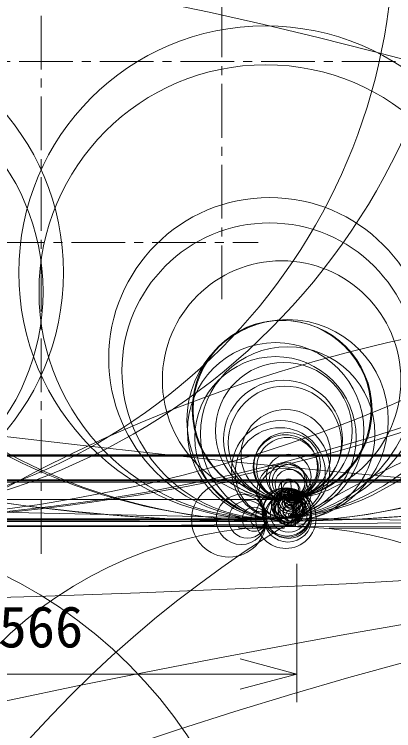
# Model space of a CAD drawing. Units: millimetres, scale not verified. Extents: x -2348 to 2295, y -968 to 4638.
# Drawn here: x -17.63 to -0.83, y -14.24 to 17.46 of the extents above; entities that cross this region are included whole.
import ezdxf
from ezdxf.enums import TextEntityAlignment as Align

# ---------------------------------------------------------------- set-up
doc = ezdxf.new("R2010")
doc.units = ezdxf.units.MM
doc.header["$LTSCALE"] = 0.125
doc.linetypes.add('USER1', pattern=[28.575, 19.05, -3.175, 3.175, -3.175])
for name, color, linetype, lineweight in [('0-0_0', 7, 'Continuous', 18), ('0-5_SUNPO', 7, 'Continuous', 18), ('0-6_GAIKEI', 1, 'Continuous', 18)]:
    doc.layers.add(name, color=color, linetype=linetype, lineweight=lineweight)
doc.styles.add('ＭＳ ゴシック', font='')
doc.styles.get('ＭＳ ゴシック').set_extended_font_data('MS Gothic')

# ---------------------------------------------------------------- blocks, each defined once
blk = doc.blocks.new('D3')
at = {"layer": '0-5_SUNPO'}
blk.add_line((189.811, 308.2251), (221.0766, 308.2251), dxfattribs=at)
blk = doc.blocks.new('_Open30')
at = {"layer": '0-0_0'}
blk.add_line((0, 0), (-1, 0), dxfattribs=at)
blk.add_lwpolyline([(-1, 0.26795), (0, 0), (-1, -0.26795)], dxfattribs=at)
blk = doc.blocks.new('D1')
at = {"layer": '0-5_SUNPO'}
for p, q in [((165.7273, 306.6372), (165.7273, 300.5148)), ((188.3748, 306.6372), (188.3748, 300.5148)), ((168.2273, 301.7648), (185.8748, 301.7648))]:
    blk.add_line(p, q, dxfattribs=at)
at = {"layer": '0-5_SUNPO', "xscale": 2.5, "yscale": 2.5, "rotation": 180}
blk.add_blockref('_Open30', (165.7273, 301.7648), dxfattribs=at)
at = {"layer": '0-5_SUNPO', "xscale": 2.5, "yscale": 2.5}
blk.add_blockref('_Open30', (188.3748, 301.7648), dxfattribs=at)
at = {"layer": '0-5_SUNPO', "style": 'ＭＳ ゴシック'}
blk.add_text('566', height=1.833, dxfattribs=at).set_placement((175.176, 302.3898), align=Align.BOTTOM_LEFT)

msp = doc.modelspace()

# ---------------------------------------------------------------- linework, layer by layer
at = {"layer": '0-6_GAIKEI', "color": 9, "linetype": 'USER1'}
for p, q in [((-16.4466, -6.4139), (-16.4466, 35.0801)), ((-8.4466, 4.8512), (-8.4466, 25.748)), ((-49.5671, 15.3683), (16.6992, 15.3683)), ((-25.814, 7.3683), (-6.8343, 7.3683))]:
    msp.add_line(p, q, dxfattribs=at)
at = {"layer": '0-6_GAIKEI'}
for p, q in [((14.4899, -2.1003), (-47.3832, -2.1003)), ((14.4616, -2.072), (-47.3549, -2.072)), ((14.4334, -2.0437), (-47.3266, -2.0437)), ((15.5334, -3.1471), (-48.4266, -3.1471)), ((15.5334, -3.1754), (-48.4266, -3.1754)), ((15.5334, -3.232), (-48.4266, -3.232)), ((-5.7946, -4.0078), (-5.7946, -3.2437)), ((-5.3489, -3.9492), (-5.3859, -3.2437)), ((-5.2401, -3.8027), (-5.2325, -3.9491)), ((-5.2114, -3.8992), (-5.2284, -3.5751)), ((-5.7946, -4.0077), (-27.0986, -4.0077)), ((-5.7946, -4.0078), (-27.0986, -4.0078)), ((-5.3536, -4.7394), (-5.2132, -3.9281)), ((-5.3534, -3.8635), (-5.347, -3.9845)), ((-5.3489, -3.9492), (-5.347, -3.9845)), ((-5.3334, -3.8823), (-5.3282, -3.9817)), ((-5.3137, -4.7771), (-5.1732, -3.9657)), ((-5.2888, -3.8823), (-5.2841, -3.9732)), ((-5.2692, -3.8662), (-5.2598, -3.8187)), ((-5.2692, -3.8662), (-5.2639, -3.9676)), ((-5.2598, -3.8187), (-5.2522, -3.9629)), ((-6.4725, -4.895), (-6.4684, -4.9754)), ((-6.4697, -5.1825), (-6.4694, -4.9872)), ((-5.3739, -5.1825), (-5.3631, -4.9768)), ((-5.3141, -4.9721), (-5.1357, -4.879)), ((-5.3137, -4.7771), (-5.3043, -4.9615)), ((-5.3043, -4.9615), (-5.1259, -4.8684))]:
    msp.add_line(p, q, dxfattribs=at)
at = {"layer": '0-6_GAIKEI', "color": 7}
for p, q in [((15.5334, -3.2437), (-48.4266, -3.2437)), ((-5.189, -3.6082), (-5.1891, -3.6072)), ((-5.189, -3.6083), (-5.1885, -3.6126)), ((-5.1715, -3.9369), (-5.1885, -3.6126)), ((-5.1732, -3.9657), (-5.1259, -4.8684)), ((-5.1714, -3.9381), (-5.1715, -3.9369)), ((-5.1715, -3.9369), (-5.1228, -4.865)), ((-16.4466, -4.9094), (-16.4466, -4.8717)), ((-16.4466, -5.209), (-16.4466, -4.977)), ((-5.1931, -5.1825), (-5.1784, -4.9012)), ((-5.1754, -4.8997), (-5.1902, -5.1825)), ((-5.19, -5.1825), (-5.1752, -4.8996)), ((-5.1851, -5.1825), (-5.1702, -4.897)), ((-5.1851, -5.1825), (-5.1702, -4.897)), ((-6.4705, -5.209), (-26.4227, -5.209)), ((-17.0576, -5.2087), (-17.0811, -5.2087)), ((-15.8121, -5.2087), (-15.8355, -5.2087)), ((-7.6866, -5.209), (-7.6866, -5.2771)), ((-5.6866, -5.2771), (-7.6866, -5.2771)), ((-7.0866, -5.209), (-7.0866, -5.2771)), ((-5.4303, -5.2089), (-6.4703, -5.2088)), ((-6.2866, -5.2088), (-6.2866, -5.2771)), ((-5.6866, -5.2771), (-5.6866, -5.2088)), ((-5.221, -5.209), (-5.4018, -5.209)), ((-5.2131, -5.209), (-5.218, -5.209)), ((-5.2155, -5.2089), (-5.2111, -5.2081)), ((-5.2133, -5.2086), (-5.2121, -5.2084)), ((-5.19, -5.1825), (-5.1931, -5.1825)), ((-5.1851, -5.1825), (-5.19, -5.1825))]:
    msp.add_line(p, q, dxfattribs=at)
at = {"layer": '0-6_GAIKEI'}
for points in [[(14.4451, -2.0554), (-47.3384, -2.0554), (-47.3549, -2.072)], [(-5.1931, -5.1825), (-27.5193, -5.1825), (-27.5301, -4.9768)]]:
    msp.add_lwpolyline(points, dxfattribs=at)
at = {"layer": '0-6_GAIKEI', "color": 7}
msp.add_lwpolyline([(-5.2108, -5.2089), (-5.2075, -5.2084), (-5.206, -5.2081)], dxfattribs=at)
for centre, radius in [((-26.6875, 2316.3776), 2321.5862), ((34.88, 2215.9515), 2221.1601), ((-6.2025, 1986.1509), 1991.3595), ((-39.6484, 704.8565), 713.5265), ((48.5781, 545.9846), 551.1933), ((56.7658, -95.7604), 92.7648), ((-5.6073, -4.8374), 1.3391), ((-5.568, -4.5936), 1.0913), ((-5.554, -4.5661), 1.0626), ((-5.4867, -4.2677), 0.7567), ((-5.4922, -4.251), 0.7405), ((-5.4474, -4.0733), 0.5572), ((-5.2195, -4.4749), 0.734), ((-5.4243, -4.0283), 0.5093), ((-5.3919, -3.8825), 0.3585), ((-5.3635, -3.8394), 0.3109), ((-5.3419, -3.7432), 0.2105), ((-5.3271, -3.7477), 0.2122), ((-5.3192, -3.9437), 0.1479), ((-5.3145, -3.9419), 0.1433), ((-5.2965, -3.6837), 0.1413), ((-5.3067, -3.6637), 0.1235), ((-5.2826, -3.6212), 0.0747), ((-5.2674, -3.6388), 0.0877), ((-5.2511, -3.6219), 0.0644), ((-5.2636, -3.5941), 0.0416), ((-5.2439, -3.6179), 0.0557), ((-5.2416, -3.6162), 0.0533), ((-5.2306, -3.6339), 0.0589), ((-5.2282, -3.615), 0.0399), ((-5.2463, -3.578), 0.0182), ((-5.2457, -3.5775), 0.0174), ((-5.2258, -3.6081), 0.0326), ((-5.2423, -3.5762), 0.0138), ((-5.2224, -3.6132), 0.0337), ((-5.2286, -3.5996), 0.0245), ((-5.2817, -3.9444), 0.1104), ((-5.2777, -3.9476), 0.1061), ((-5.1508, -4.8504), 0.0323), ((-5.1459, -4.8591), 0.0224), ((-5.146, -4.8633), 0.02), ((-5.1427, -4.8632), 0.0171), ((-5.1406, -4.8649), 0.0144), ((-5.1391, -4.8655), 0.0129), ((-5.1281, -4.8627), 0.00607), ((-5.1281, -4.8636), 0.00551), ((-5.1276, -4.8634), 0.00526), ((-5.1271, -4.8639), 0.00445), ((-5.1273, -4.8645), 0.00409), ((-5.1266, -4.8645), 0.00374), ((-27.3306, -26.1249), 20.9167), ((-5.5593, -23.4351), 18.2269)]:
    msp.add_circle(centre, radius, dxfattribs=at)
at = {"layer": '0-6_GAIKEI'}
for centre, radius in [((-26.4128, 81.6596), 86.6466), ((-26.421, 77.7614), 82.7368), ((-6.4722, 77.7614), 82.7368), ((-6.471, 76.4741), 81.4611), ((-26.5206, 60.745), 65.7318), ((-26.8783, 24.159), 29.144), ((-26.9225, 21.1115), 26.0846), ((-5.9707, 21.1115), 26.0846), ((-5.9674, 20.1154), 25.1002), ((-51.6509, -177.438), 199.5555), ((-26.3813, 6.0335), 10.9285), ((-6.5116, 6.0276), 10.9226), ((-26.3995, 5.1849), 10.0422), ((-6.4937, 5.1849), 10.0422), ((-6.3288, 2.2296), 7.1203), ((-6.3228, 1.6872), 6.5404), ((-5.7942, 1.2725), 5.2803), ((14.0716, -62.4892), 67.1452), ((-5.5306, -0.509), 4.4596), ((-5.7917, -0.0378), 3.9579), ((-5.7525, -0.0455), 3.9617), ((-6.0579, -0.9735), 3.9058), ((21.6965, -49.4723), 52.0596), ((-5.5252, -1.1153), 3.8649), ((-6.065, -1.2661), 3.5758), ((-5.6972, -0.9752), 3.0304), ((-5.7302, -1.3636), 2.6306), ((-5.6518, -1.4993), 2.5044), ((-5.606, -2.018), 1.9836), ((-5.8381, -2.6925), 2.1728), ((-5.8566, -2.832), 1.9962), ((-5.6278, -2.5693), 1.4206), ((-5.5472, -2.5245), 1.4739), ((-5.5355, -2.6312), 1.3664), ((-5.483, -3.0038), 0.99), ((82.4435, -485.1361), 482.6811), ((-5.6783, -3.6444), 1.2076), ((-5.5476, -3.1822), 0.8025), ((-5.4443, -3.2235), 0.7674), ((-5.7013, -3.7174), 1.0972), ((-5.428, -3.3343), 0.655), ((-5.4854, -3.5423), 0.437), ((-8.1284, -4.9029), 1.6559), ((-5.374, -3.5967), 0.3871), ((-5.3702, -3.5945), 0.389), ((55.6794, -217.4671), 213.6773), ((-7.5842, -4.898), 1.1117), ((-5.5175, -4.8349), 1.0605), ((-5.4853, -4.7479), 0.9884), ((-5.5459, -4.2325), 0.6047), ((-5.4576, -4.4682), 0.689), ((-5.5756, -4.2489), 0.551), ((-5.41, -4.3117), 0.5457), ((-5.3932, -4.1588), 0.373), ((-5.3568, -4.0781), 0.3061), ((-5.4347, -3.7593), 0.2142), ((-5.3485, -3.9932), 0.2014), ((-5.3253, -3.7845), 0.1931), ((-5.3259, -3.9684), 0.1922), ((-5.3597, -3.9061), 0.1485), ((-5.3528, -3.9045), 0.1416), ((-5.3986, -3.874), 0.094), ((-5.3148, -3.7988), 0.1774), ((-5.3285, -3.9343), 0.1392), ((-5.3263, -3.9066), 0.1151), ((-5.3192, -3.9098), 0.1076), ((-5.2987, -3.8619), 0.1113), ((-5.2971, -3.8881), 0.1069), ((-5.289, -3.8692), 0.1024), ((-5.296, -3.8557), 0.0541), ((-5.2765, -3.84), 0.0546), ((-5.2555, -3.8061), 0.0157), ((-5.2386, -3.8315), 0.0289), ((-5.2512, -3.8053), 0.0116), ((-5.2378, -3.8255), 0.0237), ((-5.2318, -3.8259), 0.0288), ((-5.2405, -3.8227), 0.0198), ((-5.2429, -3.8205), 0.0165), ((-5.2417, -3.8198), 0.0168), ((-5.2492, -3.8033), 0.00884), ((-5.24, -3.8139), 0.0112), ((-7.3049, -4.893), 0.8324), ((-5.4761, -4.6466), 0.8179), ((-5.4683, -4.4832), 0.6363), ((-5.4439, -4.447), 0.6157), ((-5.3592, -4.4584), 0.5065), ((-5.3968, -4.1394), 0.2852), ((-5.3788, -4.1324), 0.2944), ((-5.3586, -4.0595), 0.2188), ((-5.3624, -4.0245), 0.1653), ((-5.3954, -3.9726), 0.1125), ((-5.3826, -3.9573), 0.0931), ((-5.3446, -3.9611), 0.0998), ((-5.3301, -3.9548), 0.1109), ((-5.3402, -3.9581), 0.0952), ((-5.3688, -3.924), 0.0571), ((-5.3667, -3.9128), 0.0459), ((-5.3719, -3.9303), 0.0316), ((-5.3306, -3.9332), 0.0686), ((-5.3151, -3.9257), 0.0781), ((-5.3601, -3.9456), 0.0124), ((-5.3491, -3.8933), 0.0207), ((-5.3556, -3.9491), 0.00675), ((-5.3317, -3.8526), 0.0298), ((-5.3472, -3.8861), 0.0143), ((-5.3326, -3.8565), 0.0258), ((-5.3307, -3.8597), 0.0238), ((-5.3435, -3.885), 0.0106), ((-5.3236, -3.8603), 0.03), ((-5.3417, -3.8627), 0.0117), ((-5.3369, -3.8642), 0.0161), ((-5.3354, -3.8658), 0.0161), ((-5.3418, -3.8832), 0.0082), ((-5.3408, -3.8841), 0.00761), ((-5.3332, -3.8711), 0.0112), ((-5.297, -3.8589), 0.0287), ((-5.3033, -3.8899), 0.0175), ((-5.3045, -3.8866), 0.0162), ((-5.2929, -3.8569), 0.0266), ((-5.2903, -3.8535), 0.0288), ((-5.2983, -3.8834), 0.00925), ((-5.2876, -3.8661), 0.0159), ((-5.2853, -3.8707), 0.0167), ((-5.2854, -3.8645), 0.0159), ((-5.289, -3.8709), 0.0114), ((-5.2834, -3.8731), 0.0168), ((-5.2603, -3.9274), 0.0375), ((-5.2317, -4.0216), 0.062), ((-5.2799, -3.8639), 0.0109), ((-5.2742, -3.822), 0.0148), ((-5.2789, -3.8673), 0.0094), ((-5.2699, -3.8205), 0.0103), ((-5.2685, -3.8193), 0.00852), ((-5.2457, -3.9447), 0.0149), ((-5.2435, -3.8224), 0.0167), ((-5.2553, -3.9592), 0.0047), ((-5.2517, -3.963), 0.00047), ((-5.2419, -3.9488), 0.0094), ((-7.0081, -4.8849), 0.5354), ((-5.4856, -4.5337), 0.2524), ((-5.4509, -4.5499), 0.2734), ((-6.8214, -4.8799), 0.3487), ((-5.3555, -4.714), 0.2622), ((-5.4132, -4.6887), 0.0813), ((-5.3688, -4.7323), 0.0734), ((-5.371, -4.782), 0.0575), ((-5.3555, -4.7972), 0.0579), ((-5.3806, -4.7318), 0.028), ((-5.3536, -4.7794), 0.0399), ((-5.3727, -4.7358), 0.0192), ((-5.3525, -4.7793), 0.0389), ((-5.3517, -4.7727), 0.033), ((-5.3539, -4.7674), 0.028), ((-5.3467, -4.7769), 0.0327), ((-5.3414, -4.7788), 0.0278), ((-5.3366, -4.7707), 0.0238), ((-6.5417, -4.8646), 0.0685), ((-6.5043, -4.8624), 0.0311), ((-5.3144, -4.9262), 0.0367), ((-5.3244, -4.9496), 0.0245), ((-5.3304, -4.7742), 0.0166)]:
    msp.add_circle(centre, radius, dxfattribs=at)
for centre, radius, start, end in [((-16.4473, 30269.1516), 30274.1405, 269.98112, 270), ((-16.4471, 3449.3928), 3454.3021, 269.83457, 270.00001), ((-16.4474, 3448.4279), 3453.2996, 269.83455, 270.00001), ((-16.4461, 3449.3928), 3454.3021, 269.99999, 270.16543), ((-16.4458, 3448.4279), 3453.2996, 269.99999, 270.16545), ((-16.4459, 30269.1516), 30274.1405, 270, 270.01888)]:
    msp.add_arc(centre, radius, start, end, dxfattribs=at)
at = {"layer": '0-6_GAIKEI', "color": 7}
for centre, start, end in [((-5.218, -5.181), 269.99998, 289.16876), ((-5.2131, -5.181), 270, 356.99998), ((-5.218, -5.181), 282.17317, 356.99404), ((-5.2131, -5.181), 279.79995, 357.47193), ((-5.218, -5.181), 346.38548, 357)]:
    msp.add_arc(centre, 0.028, start, end, dxfattribs=at)
at = {"layer": '0-6_GAIKEI'}
for centre, major_axis, ratio, start_param, end_param in [((-5.2325, -3.969), (-0.02, -0.001), 0.994652, 5.9060251, 6.0356919), ((-5.2325, -3.969), (-0.02, -0.001), 0.994652, 4.6602296, 5.9060251), ((-5.2132, -3.9678), (0.0394, -0.0068), 0.994508, 0.225033, 1.7413368), ((-5.2114, -3.939), (0.0399, 0.0021), 0.994652, 0, 1.5187159), ((-16.4466, -0.6981), (-359.9855, 0), 0.011886, 1.5430744, 1.5985182), ((-6.4679, -4.9752), (0, 0.012), 0.027721, 3.2292548, 3.3019277), ((-6.4679, -4.9752), (0, 0.012), 0.027721, 3.1297034, 3.2292548), ((-6.4679, -4.9752), (0, 0.012), 0.027721, 3.3019277, 4.7004987), ((-5.3196, -4.9615), (-0.0056, 0.0106), 0.99967, 3.1397264, 3.3106842), ((-5.3196, -4.9615), (-0.0056, 0.0106), 0.99967, 3.3106842, 4.1647584), ((-6.4705, -5.181), (0, 0.028), 0.02772, 3.3158691, 4.6600291), ((-5.4018, -5.181), (0, 0.028), 0.999734, 3.2243849, 4.6600291)]:
    msp.add_ellipse(centre, major_axis=major_axis, ratio=ratio, start_param=start_param, end_param=end_param, dxfattribs=at)
at = {"layer": '0-6_GAIKEI', "color": 7}
for centre, major_axis, ratio, start_param, end_param in [((-5.1413, -4.8684), (-0.0056, 0.0106), 0.99967, 3.1415927, 4.0776833), ((-6.4705, -5.181), (0, 0.028), 0.02772, 3.1415927, 3.2466773), ((-6.4705, -5.181), (0, 0.028), 0.02772, 3.2466773, 3.3158691), ((-5.221, -5.181), (0, 0.028), 0.999734, 3.1415927, 3.2239286), ((-5.221, -5.181), (0, 0.028), 0.999734, 3.2239286, 4.6600291)]:
    msp.add_ellipse(centre, major_axis=major_axis, ratio=ratio, start_param=start_param, end_param=end_param, dxfattribs=at)

# ---------------------------------------------------------------- block references
at = {"layer": '0-5_SUNPO'}
for name in ['D3', 'D1']:
    msp.add_blockref(name, (-193.4976, -313.5022), dxfattribs=at)

doc.saveas('drawing.dxf')
